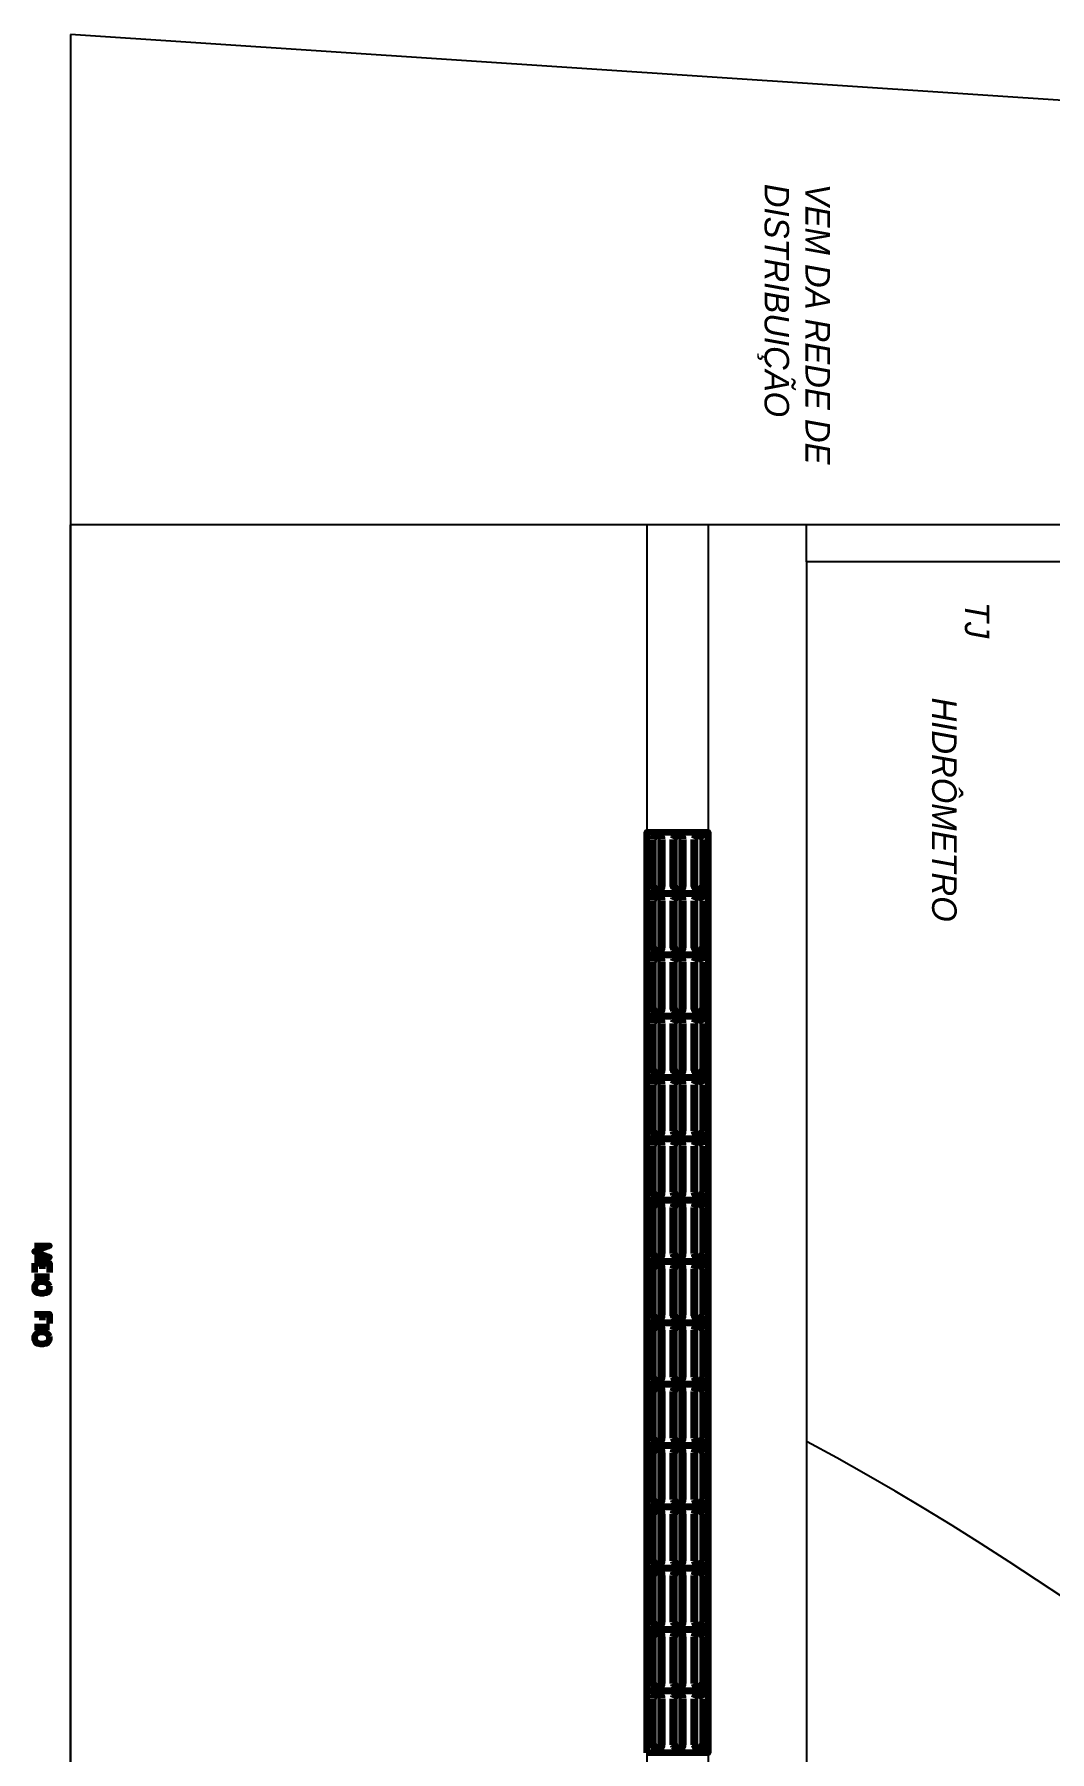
# Model space of a CAD drawing. Header units: millimetres. Extents: x 2273 to 2522, y 1034 to 1187.
# Drawn here: x 2454.62 to 2458.76, y 1059.22 to 1066.22 of the extents above; entities that cross this region are included whole.
import ezdxf

# ---------------------------------------------------------------- set-up
doc = ezdxf.new("R2010")
doc.units = ezdxf.units.MM
doc.layers.add('LAYER8', color=8, linetype='Continuous')
doc.layers.add('PAREDES', color=4, linetype='Continuous', lineweight=100)
doc.styles.get("Standard").update_dxf_attribs({"font": 'arial.ttf'})

# ---------------------------------------------------------------- blocks, each defined once
blk = doc.blocks.new('QWE')
at = {"layer": 'PAREDES', "color": 0, "linetype": 'Continuous'}
for points in [[(64.3328, 139.3304), (64.3328, 139.3922), (64.3564, 139.3304), (64.3799, 139.3922), (64.3799, 139.3304)], [(64.4034, 139.3304), (64.4034, 139.3922), (64.4417, 139.3922)], [(64.4593, 139.3922), (64.4593, 139.3304)], [(64.4975, 139.3922), (64.4917, 139.3892), (64.4858, 139.3833), (64.4828, 139.3775), (64.4799, 139.3686), (64.4799, 139.3539), (64.4828, 139.3451), (64.4858, 139.3392), (64.4917, 139.3333), (64.4975, 139.3304), (64.5093, 139.3304), (64.5181, 139.3333), (64.524, 139.3392), (64.524, 139.3451), (64.527, 139.3539), (64.527, 139.3686), (64.524, 139.3775), (64.524, 139.3833), (64.5181, 139.3892), (64.5093, 139.3922), (64.4975, 139.3922)], [(64.6123, 139.3304), (64.6123, 139.3922), (64.6505, 139.3922)], [(64.6652, 139.3922), (64.6652, 139.3304)], [(64.7034, 139.3922), (64.6975, 139.3892), (64.6917, 139.3833), (64.6887, 139.3775), (64.6858, 139.3686), (64.6858, 139.3539), (64.6887, 139.3451), (64.6917, 139.3392), (64.6975, 139.3333), (64.7034, 139.3304), (64.7152, 139.3304), (64.7211, 139.3333), (64.7299, 139.3392), (64.7299, 139.3451), (64.7328, 139.3539), (64.7328, 139.3686), (64.7299, 139.3775), (64.7299, 139.3833), (64.7211, 139.3892), (64.7152, 139.3922), (64.7034, 139.3922)], [(64.4034, 139.3627), (64.427, 139.3627)], [(64.4034, 139.3304), (64.4417, 139.3304)], [(64.6123, 139.3627), (64.6358, 139.3627)]]:
    blk.add_lwpolyline(points, dxfattribs=at)
blk = doc.blocks.new('VBCX')
at = {"layer": 'PAREDES', "color": 160, "linetype": 'Continuous'}
for points in [[(62.8975, 141.8275), (62.6475, 141.8275), (62.6475, 142.0775), (62.8975, 142.0775), (62.8975, 141.8275)], [(62.674, 142.0598), (62.6681, 142.0569), (62.6623, 142.0539), (62.6564, 142.048), (62.6564, 142.0392), (62.6564, 142.0304), (62.6623, 142.0245), (62.6681, 142.0216), (62.674, 142.0186)], [(62.674, 142.0539), (62.6652, 142.051), (62.6593, 142.0392), (62.6652, 142.0275), (62.674, 142.0245)], [(62.677, 142.0598), (62.8681, 142.0598)], [(62.677, 142.0539), (62.8681, 142.0539)], [(62.8652, 142.0186), (62.874, 142.0216), (62.8799, 142.0245), (62.8858, 142.0304), (62.8858, 142.0392), (62.8858, 142.048), (62.8799, 142.0539), (62.874, 142.0569), (62.8652, 142.0598)], [(62.8652, 142.0245), (62.877, 142.0275), (62.8828, 142.0392), (62.877, 142.051), (62.8652, 142.0539)], [(63.1475, 141.8275), (62.8975, 141.8275), (62.8975, 142.0775), (63.1475, 142.0775), (63.1475, 141.8275)], [(62.924, 142.0598), (62.9181, 142.0569), (62.9123, 142.0539), (62.9064, 142.048), (62.9064, 142.0392), (62.9064, 142.0304), (62.9123, 142.0245), (62.9181, 142.0216), (62.924, 142.0186)], [(62.924, 142.0539), (62.9152, 142.051), (62.9093, 142.0392), (62.9152, 142.0275), (62.924, 142.0245)], [(62.927, 142.0598), (63.1181, 142.0598)], [(62.927, 142.0539), (63.1181, 142.0539)], [(63.1152, 142.0186), (63.124, 142.0216), (63.1299, 142.0245), (63.1358, 142.0304), (63.1358, 142.0392), (63.1358, 142.048), (63.1299, 142.0539), (63.124, 142.0569), (63.1152, 142.0598)], [(63.1152, 142.0245), (63.127, 142.0275), (63.1328, 142.0392), (63.127, 142.051), (63.1152, 142.0539)], [(63.3975, 141.8275), (63.1475, 141.8275), (63.1475, 142.0775), (63.3975, 142.0775), (63.3975, 141.8275)], [(63.174, 142.0598), (63.1681, 142.0569), (63.1623, 142.0539), (63.1564, 142.048), (63.1564, 142.0392), (63.1564, 142.0304), (63.1623, 142.0245), (63.1681, 142.0216), (63.174, 142.0186)], [(63.174, 142.0539), (63.1652, 142.051), (63.1593, 142.0392), (63.1652, 142.0275), (63.174, 142.0245)], [(63.177, 142.0598), (63.3681, 142.0598)], [(63.177, 142.0539), (63.3681, 142.0539)], [(63.3652, 142.0186), (63.374, 142.0216), (63.3799, 142.0245), (63.3858, 142.0304), (63.3858, 142.0392), (63.3828, 142.048), (63.3799, 142.0539), (63.374, 142.0569), (63.3652, 142.0598)], [(63.3652, 142.0245), (63.377, 142.0275), (63.3828, 142.0392), (63.377, 142.051), (63.3652, 142.0539)], [(63.6475, 141.8275), (63.3975, 141.8275), (63.3975, 142.0775), (63.6475, 142.0775), (63.6475, 141.8275)], [(63.424, 142.0598), (63.4181, 142.0569), (63.4123, 142.0539), (63.4064, 142.048), (63.4064, 142.0392), (63.4064, 142.0304), (63.4123, 142.0245), (63.4181, 142.0216), (63.424, 142.0186)], [(63.424, 142.0539), (63.4152, 142.051), (63.4093, 142.0392), (63.4152, 142.0275), (63.424, 142.0245)], [(63.427, 142.0598), (63.6181, 142.0598)], [(63.427, 142.0539), (63.6181, 142.0539)], [(63.6152, 142.0186), (63.624, 142.0216), (63.6299, 142.0245), (63.6328, 142.0304), (63.6358, 142.0392), (63.6328, 142.048), (63.6299, 142.0539), (63.624, 142.0569), (63.6152, 142.0598)], [(63.6152, 142.0245), (63.627, 142.0275), (63.6328, 142.0392), (63.627, 142.051), (63.6152, 142.0539)], [(63.8975, 141.8275), (63.6475, 141.8275), (63.6475, 142.0775), (63.8975, 142.0775), (63.8975, 141.8275)], [(63.674, 142.0598), (63.6681, 142.0569), (63.6593, 142.0539), (63.6564, 142.048), (63.6534, 142.0392), (63.6564, 142.0304), (63.6593, 142.0245), (63.6681, 142.0216), (63.674, 142.0186)], [(63.674, 142.0539), (63.6652, 142.051), (63.6593, 142.0392), (63.6652, 142.0275), (63.674, 142.0245)], [(63.677, 142.0598), (63.8652, 142.0598)], [(63.677, 142.0539), (63.8652, 142.0539)], [(63.8652, 142.0186), (63.874, 142.0216), (63.8799, 142.0245), (63.8828, 142.0304), (63.8858, 142.0392), (63.8828, 142.048), (63.8799, 142.0539), (63.874, 142.0569), (63.8652, 142.0598)], [(63.8652, 142.0245), (63.877, 142.0275), (63.8828, 142.0392), (63.877, 142.051), (63.8652, 142.0539)], [(64.1475, 141.8275), (63.8975, 141.8275), (63.8975, 142.0775), (64.1475, 142.0775), (64.1475, 141.8275)], [(63.924, 142.0598), (63.9181, 142.0569), (63.9093, 142.0539), (63.9064, 142.048), (63.9034, 142.0392), (63.9064, 142.0304), (63.9093, 142.0245), (63.9181, 142.0216), (63.924, 142.0186)], [(63.924, 142.0539), (63.9123, 142.051), (63.9093, 142.0392), (63.9123, 142.0275), (63.924, 142.0245)], [(63.927, 142.0598), (64.1152, 142.0598)], [(63.927, 142.0539), (64.1152, 142.0539)], [(64.1152, 142.0186), (64.124, 142.0216), (64.1299, 142.0245), (64.1328, 142.0304), (64.1358, 142.0392), (64.1328, 142.048), (64.1299, 142.0539), (64.124, 142.0569), (64.1152, 142.0598)], [(64.1152, 142.0245), (64.127, 142.0275), (64.1299, 142.0392), (64.127, 142.051), (64.1152, 142.0539)], [(64.3975, 141.8275), (64.1475, 141.8275), (64.1475, 142.0775), (64.3975, 142.0775), (64.3975, 141.8275)], [(64.177, 142.0598), (64.1681, 142.0569), (64.1623, 142.0539), (64.1593, 142.048), (64.1564, 142.0392), (64.1593, 142.0304), (64.1623, 142.0245), (64.1681, 142.0216), (64.177, 142.0186)], [(64.177, 142.0539), (64.1652, 142.051), (64.1623, 142.0392), (64.1652, 142.0275), (64.177, 142.0245)], [(64.177, 142.0598), (64.3652, 142.0598)], [(64.177, 142.0539), (64.3652, 142.0539)], [(64.3652, 142.0186), (64.374, 142.0216), (64.3799, 142.0245), (64.3828, 142.0304), (64.3858, 142.0392), (64.3828, 142.048), (64.3799, 142.0539), (64.374, 142.0569), (64.3652, 142.0598)], [(64.3652, 142.0245), (64.377, 142.0275), (64.3799, 142.0392), (64.377, 142.051), (64.3652, 142.0539)], [(64.6475, 141.8275), (64.3975, 141.8275), (64.3975, 142.0775), (64.6475, 142.0775), (64.6475, 141.8275)], [(64.427, 142.0598), (64.4181, 142.0569), (64.4123, 142.0539), (64.4093, 142.048), (64.4064, 142.0392), (64.4093, 142.0304), (64.4123, 142.0245), (64.4181, 142.0216), (64.427, 142.0186)], [(64.427, 142.0539), (64.4152, 142.051), (64.4123, 142.0392), (64.4152, 142.0275), (64.427, 142.0245)], [(64.427, 142.0598), (64.6152, 142.0598)], [(64.427, 142.0539), (64.6152, 142.0539)], [(64.6152, 142.0186), (64.624, 142.0216), (64.6299, 142.0245), (64.6328, 142.0304), (64.6358, 142.0392), (64.6328, 142.048), (64.6299, 142.0539), (64.624, 142.0569), (64.6152, 142.0598)], [(64.6152, 142.0245), (64.627, 142.0275), (64.6299, 142.0392), (64.627, 142.051), (64.6152, 142.0539)], [(64.8975, 141.8275), (64.6475, 141.8275), (64.6475, 142.0775), (64.8975, 142.0775), (64.8975, 141.8275)], [(64.677, 142.0598), (64.6681, 142.0569), (64.6623, 142.0539), (64.6593, 142.048), (64.6564, 142.0392), (64.6593, 142.0304), (64.6623, 142.0245), (64.6681, 142.0216), (64.677, 142.0186)], [(64.677, 142.0539), (64.6652, 142.051), (64.6593, 142.0392), (64.6652, 142.0275), (64.677, 142.0245)], [(64.677, 142.0598), (64.8681, 142.0598)], [(64.677, 142.0539), (64.8681, 142.0539)], [(64.8681, 142.0186), (64.874, 142.0216), (64.8828, 142.0245), (64.8858, 142.0304), (64.8887, 142.0392), (64.8858, 142.048), (64.8828, 142.0539), (64.874, 142.0569), (64.8681, 142.0598)], [(64.8681, 142.0245), (64.8799, 142.0275), (64.8828, 142.0392), (64.877, 142.051), (64.8681, 142.0539)], [(65.1475, 141.8275), (64.8975, 141.8275), (64.8975, 142.0775), (65.1475, 142.0775), (65.1475, 141.8275)], [(64.927, 142.0598), (64.9181, 142.0569), (64.9123, 142.0539), (64.9093, 142.048), (64.9064, 142.0392), (64.9093, 142.0304), (64.9123, 142.0245), (64.9181, 142.0216), (64.927, 142.0186)], [(64.927, 142.0539), (64.9152, 142.051), (64.9093, 142.0392), (64.9152, 142.0275), (64.927, 142.0245)], [(64.927, 142.0598), (65.1181, 142.0598)], [(64.927, 142.0539), (65.1181, 142.0539)], [(65.1181, 142.0186), (65.124, 142.0216), (65.1328, 142.0245), (65.1358, 142.0304), (65.1358, 142.0392), (65.1358, 142.048), (65.1299, 142.0539), (65.124, 142.0569), (65.1181, 142.0598)], [(65.1181, 142.0245), (65.127, 142.0275), (65.1328, 142.0392), (65.127, 142.051), (65.1181, 142.0539)], [(65.3975, 141.8275), (65.1475, 141.8275), (65.1475, 142.0775), (65.3975, 142.0775), (65.3975, 141.8275)], [(65.177, 142.0598), (65.1681, 142.0569), (65.1623, 142.0539), (65.1564, 142.048), (65.1564, 142.0392), (65.1564, 142.0304), (65.1623, 142.0245), (65.1681, 142.0216), (65.177, 142.0186)], [(65.177, 142.0539), (65.1652, 142.051), (65.1593, 142.0392), (65.1652, 142.0275), (65.177, 142.0245)], [(65.177, 142.0598), (65.3681, 142.0598)], [(65.177, 142.0539), (65.3681, 142.0539)], [(65.3681, 142.0186), (65.374, 142.0216), (65.3799, 142.0245), (65.3858, 142.0304), (65.3858, 142.0392), (65.3858, 142.048), (65.3799, 142.0539), (65.374, 142.0569), (65.3681, 142.0598)], [(65.3681, 142.0245), (65.377, 142.0275), (65.3828, 142.0392), (65.377, 142.051), (65.3681, 142.0539)], [(65.6475, 141.8275), (65.3975, 141.8275), (65.3975, 142.0775), (65.6475, 142.0775), (65.6475, 141.8275)], [(65.427, 142.0598), (65.4181, 142.0569), (65.4123, 142.0539), (65.4064, 142.048), (65.4064, 142.0392), (65.4064, 142.0304), (65.4123, 142.0245), (65.4181, 142.0216), (65.427, 142.0186)], [(65.427, 142.0539), (65.4152, 142.051), (65.4093, 142.0392), (65.4152, 142.0275), (65.427, 142.0245)], [(65.427, 142.0598), (65.6181, 142.0598)], [(65.427, 142.0539), (65.6181, 142.0539)], [(65.6181, 142.0186), (65.624, 142.0216), (65.6299, 142.0245), (65.6358, 142.0304), (65.6358, 142.0392), (65.6358, 142.048), (65.6299, 142.0539), (65.624, 142.0569), (65.6181, 142.0598)], [(65.6181, 142.0245), (65.627, 142.0275), (65.6328, 142.0392), (65.627, 142.051), (65.6181, 142.0539)], [(65.8975, 141.8275), (65.6475, 141.8275), (65.6475, 142.0775), (65.8975, 142.0775), (65.8975, 141.8275)], [(65.677, 142.0598), (65.6681, 142.0569), (65.6623, 142.0539), (65.6564, 142.048), (65.6564, 142.0392), (65.6564, 142.0304), (65.6623, 142.0245), (65.6681, 142.0216), (65.677, 142.0186)], [(65.677, 142.0539), (65.6652, 142.051), (65.6593, 142.0392), (65.6652, 142.0275), (65.677, 142.0245)], [(65.677, 142.0598), (65.8681, 142.0598)], [(65.677, 142.0539), (65.8681, 142.0539)], [(65.8681, 142.0186), (65.874, 142.0216), (65.8799, 142.0245), (65.8858, 142.0304), (65.8858, 142.0392), (65.8858, 142.048), (65.8799, 142.0539), (65.874, 142.0569), (65.8681, 142.0598)], [(65.8681, 142.0245), (65.877, 142.0275), (65.8828, 142.0392), (65.877, 142.051), (65.8681, 142.0539)], [(66.1475, 141.8275), (65.8975, 141.8275), (65.8975, 142.0775), (66.1475, 142.0775), (66.1475, 141.8275)], [(65.927, 142.0598), (65.9181, 142.0569), (65.9123, 142.0539), (65.9064, 142.048), (65.9064, 142.0392), (65.9064, 142.0304), (65.9123, 142.0245), (65.9181, 142.0216), (65.927, 142.0186)], [(65.927, 142.0539), (65.9152, 142.051), (65.9093, 142.0392), (65.9152, 142.0275), (65.927, 142.0245)], [(65.927, 142.0598), (66.1181, 142.0598)], [(65.927, 142.0539), (66.1181, 142.0539)], [(66.1181, 142.0186), (66.124, 142.0216), (66.1299, 142.0245), (66.1358, 142.0304), (66.1358, 142.0392), (66.1358, 142.048), (66.1299, 142.0539), (66.124, 142.0569), (66.1152, 142.0598)], [(66.1181, 142.0245), (66.127, 142.0275), (66.1328, 142.0392), (66.127, 142.051), (66.1152, 142.0539)], [(66.4005, 141.8275), (66.1475, 141.8275), (66.1475, 142.0775), (66.4005, 142.0775), (66.4005, 141.8275)], [(66.177, 142.0598), (66.1711, 142.0569), (66.1652, 142.0539), (66.1593, 142.048), (66.1593, 142.0392), (66.1593, 142.0304), (66.1652, 142.0245), (66.1711, 142.0216), (66.177, 142.0186)], [(66.177, 142.0539), (66.1681, 142.051), (66.1623, 142.0392), (66.1681, 142.0275), (66.177, 142.0245)], [(66.1799, 142.0598), (66.3681, 142.0598)], [(66.1799, 142.0539), (66.3681, 142.0539)], [(66.3681, 142.0186), (66.374, 142.0216), (66.3799, 142.0245), (66.3858, 142.0304), (66.3858, 142.0392), (66.3858, 142.048), (66.3799, 142.0539), (66.374, 142.0569), (66.3652, 142.0598)], [(66.3652, 142.0245), (66.377, 142.0275), (66.3828, 142.0392), (66.377, 142.051), (66.3652, 142.0539)], [(62.8681, 142.0245), (62.677, 142.0245)], [(62.8681, 142.0186), (62.677, 142.0186)], [(63.1181, 142.0245), (62.927, 142.0245)], [(63.1181, 142.0186), (62.927, 142.0186)], [(63.3681, 142.0245), (63.177, 142.0245)], [(63.3681, 142.0186), (63.177, 142.0186)], [(63.6181, 142.0245), (63.427, 142.0245)], [(63.6181, 142.0186), (63.427, 142.0186)], [(63.8652, 142.0245), (63.677, 142.0245)], [(63.8652, 142.0186), (63.677, 142.0186)], [(64.1152, 142.0245), (63.927, 142.0245)], [(64.1152, 142.0186), (63.927, 142.0186)], [(64.3652, 142.0245), (64.177, 142.0245)], [(64.3652, 142.0186), (64.177, 142.0186)], [(64.6181, 142.0245), (64.427, 142.0245)], [(64.6181, 142.0186), (64.427, 142.0186)], [(64.8681, 142.0245), (64.677, 142.0245)], [(64.8681, 142.0186), (64.677, 142.0186)], [(65.1181, 142.0245), (64.927, 142.0245)], [(65.1181, 142.0186), (64.927, 142.0186)], [(65.3681, 142.0245), (65.177, 142.0245)], [(65.3681, 142.0186), (65.177, 142.0186)], [(65.6181, 142.0245), (65.427, 142.0245)], [(65.6181, 142.0186), (65.427, 142.0186)], [(65.8681, 142.0245), (65.677, 142.0245)], [(65.8681, 142.0186), (65.677, 142.0186)], [(66.1181, 142.0245), (65.927, 142.0245)], [(66.1181, 142.0186), (65.927, 142.0186)], [(66.3681, 142.0245), (66.1799, 142.0245)], [(66.3681, 142.0186), (66.1799, 142.0186)], [(62.674, 141.9745), (62.6681, 141.9745), (62.6623, 141.9686), (62.6564, 141.9627), (62.6564, 141.9539), (62.6564, 141.948), (62.6623, 141.9392), (62.6681, 141.9363), (62.674, 141.9333)], [(62.674, 141.9716), (62.6652, 141.9657), (62.6593, 141.9539), (62.6652, 141.9422), (62.674, 141.9392)], [(62.677, 141.9745), (62.8681, 141.9745)], [(62.677, 141.9686), (62.8681, 141.9686)], [(62.8681, 141.9392), (62.677, 141.9392)], [(62.8681, 141.9333), (62.677, 141.9333)], [(62.8652, 141.9333), (62.874, 141.9363), (62.8799, 141.9392), (62.8858, 141.948), (62.8858, 141.9539), (62.8858, 141.9627), (62.8799, 141.9686), (62.874, 141.9745), (62.8652, 141.9745)], [(62.8652, 141.9392), (62.877, 141.9422), (62.8828, 141.9539), (62.877, 141.9657), (62.8652, 141.9716)], [(62.924, 141.9745), (62.9181, 141.9745), (62.9123, 141.9686), (62.9064, 141.9627), (62.9064, 141.9539), (62.9064, 141.948), (62.9123, 141.9392), (62.9181, 141.9363), (62.924, 141.9333)], [(62.924, 141.9716), (62.9152, 141.9657), (62.9093, 141.9539), (62.9152, 141.9422), (62.924, 141.9392)], [(62.927, 141.9745), (63.1181, 141.9745)], [(62.927, 141.9686), (63.1181, 141.9686)], [(63.1181, 141.9392), (62.927, 141.9392)], [(63.1181, 141.9333), (62.927, 141.9333)], [(63.1152, 141.9333), (63.124, 141.9363), (63.1299, 141.9392), (63.1358, 141.948), (63.1358, 141.9539), (63.1358, 141.9627), (63.1299, 141.9686), (63.124, 141.9745), (63.1152, 141.9745)], [(63.1152, 141.9392), (63.127, 141.9422), (63.1328, 141.9539), (63.127, 141.9657), (63.1152, 141.9716)], [(63.174, 141.9745), (63.1681, 141.9745), (63.1623, 141.9686), (63.1564, 141.9627), (63.1564, 141.9539), (63.1564, 141.948), (63.1623, 141.9392), (63.1681, 141.9363), (63.174, 141.9333)], [(63.174, 141.9716), (63.1652, 141.9657), (63.1593, 141.9539), (63.1652, 141.9422), (63.174, 141.9392)], [(63.177, 141.9745), (63.3681, 141.9745)], [(63.177, 141.9686), (63.3681, 141.9686)], [(63.3681, 141.9392), (63.177, 141.9392)], [(63.3681, 141.9333), (63.177, 141.9333)], [(63.3652, 141.9333), (63.374, 141.9363), (63.3799, 141.9392), (63.3858, 141.948), (63.3858, 141.9539), (63.3828, 141.9627), (63.3799, 141.9686), (63.374, 141.9745), (63.3652, 141.9745)], [(63.3652, 141.9392), (63.377, 141.9422), (63.3828, 141.9539), (63.377, 141.9657), (63.3652, 141.9716)], [(63.424, 141.9745), (63.4181, 141.9745), (63.4123, 141.9686), (63.4064, 141.9627), (63.4064, 141.9539), (63.4064, 141.948), (63.4123, 141.9392), (63.4181, 141.9363), (63.424, 141.9333)], [(63.424, 141.9716), (63.4152, 141.9657), (63.4093, 141.9539), (63.4152, 141.9422), (63.424, 141.9392)], [(63.427, 141.9745), (63.6181, 141.9745)], [(63.427, 141.9686), (63.6181, 141.9686)], [(63.6181, 141.9392), (63.427, 141.9392)], [(63.6181, 141.9333), (63.427, 141.9333)], [(63.6152, 141.9333), (63.624, 141.9363), (63.6299, 141.9392), (63.6328, 141.948), (63.6358, 141.9539), (63.6328, 141.9627), (63.6299, 141.9686), (63.624, 141.9745), (63.6152, 141.9745)], [(63.6152, 141.9392), (63.627, 141.9422), (63.6328, 141.9539), (63.627, 141.9657), (63.6152, 141.9716)], [(63.674, 141.9745), (63.6681, 141.9745), (63.6593, 141.9686), (63.6564, 141.9627), (63.6534, 141.9539), (63.6564, 141.948), (63.6593, 141.9392), (63.6681, 141.9363), (63.674, 141.9333)], [(63.674, 141.9716), (63.6652, 141.9657), (63.6593, 141.9539), (63.6652, 141.9422), (63.674, 141.9392)], [(63.677, 141.9745), (63.8652, 141.9745)], [(63.677, 141.9686), (63.8652, 141.9686)], [(63.8652, 141.9392), (63.677, 141.9392)], [(63.8652, 141.9333), (63.677, 141.9333)], [(63.8652, 141.9333), (63.874, 141.9363), (63.8799, 141.9392), (63.8828, 141.948), (63.8858, 141.9539), (63.8828, 141.9627), (63.8799, 141.9686), (63.874, 141.9745), (63.8652, 141.9745)], [(63.8652, 141.9392), (63.877, 141.9422), (63.8828, 141.9539), (63.877, 141.9657), (63.8652, 141.9716)], [(63.924, 141.9745), (63.9181, 141.9745), (63.9093, 141.9686), (63.9064, 141.9627), (63.9034, 141.9539), (63.9064, 141.948), (63.9093, 141.9392), (63.9181, 141.9363), (63.924, 141.9333)], [(63.924, 141.9716), (63.9123, 141.9657), (63.9093, 141.9539), (63.9123, 141.9422), (63.924, 141.9392)], [(63.927, 141.9745), (64.1152, 141.9745)], [(63.927, 141.9686), (64.1152, 141.9686)], [(64.1152, 141.9392), (63.927, 141.9392)], [(64.1152, 141.9333), (63.927, 141.9333)], [(64.1152, 141.9333), (64.124, 141.9363), (64.1299, 141.9392), (64.1328, 141.948), (64.1358, 141.9539), (64.1328, 141.9627), (64.1299, 141.9686), (64.124, 141.9745), (64.1152, 141.9745)], [(64.1152, 141.9392), (64.127, 141.9422), (64.1299, 141.9539), (64.127, 141.9657), (64.1152, 141.9716)], [(64.177, 141.9745), (64.1681, 141.9745), (64.1623, 141.9686), (64.1593, 141.9627), (64.1564, 141.9539), (64.1593, 141.948), (64.1623, 141.9392), (64.1681, 141.9363), (64.177, 141.9333)], [(64.177, 141.9716), (64.1652, 141.9657), (64.1623, 141.9539), (64.1652, 141.9422), (64.177, 141.9392)], [(64.177, 141.9745), (64.3652, 141.9745)], [(64.177, 141.9686), (64.3652, 141.9686)], [(64.3652, 141.9392), (64.177, 141.9392)], [(64.3652, 141.9333), (64.177, 141.9333)], [(64.3652, 141.9333), (64.374, 141.9363), (64.3799, 141.9392), (64.3828, 141.948), (64.3858, 141.9539), (64.3828, 141.9627), (64.3799, 141.9686), (64.374, 141.9745), (64.3652, 141.9745)], [(64.3652, 141.9392), (64.377, 141.9422), (64.3799, 141.9539), (64.377, 141.9657), (64.3652, 141.9716)], [(64.427, 141.9745), (64.4181, 141.9745), (64.4123, 141.9686), (64.4093, 141.9627), (64.4064, 141.9539), (64.4093, 141.948), (64.4123, 141.9392), (64.4181, 141.9363), (64.427, 141.9333)], [(64.427, 141.9716), (64.4152, 141.9657), (64.4123, 141.9539), (64.4152, 141.9422), (64.427, 141.9392)], [(64.427, 141.9745), (64.6152, 141.9745)], [(64.427, 141.9686), (64.6152, 141.9686)], [(64.6181, 141.9392), (64.427, 141.9392)], [(64.6181, 141.9333), (64.427, 141.9333)], [(64.6152, 141.9333), (64.624, 141.9363), (64.6299, 141.9392), (64.6328, 141.948), (64.6358, 141.9539), (64.6328, 141.9627), (64.6299, 141.9686), (64.624, 141.9745), (64.6152, 141.9745)], [(64.6152, 141.9392), (64.627, 141.9422), (64.6299, 141.9539), (64.627, 141.9657), (64.6152, 141.9716)], [(64.677, 141.9745), (64.6681, 141.9745), (64.6623, 141.9686), (64.6593, 141.9627), (64.6564, 141.9539), (64.6593, 141.948), (64.6623, 141.9392), (64.6681, 141.9363), (64.677, 141.9333)], [(64.677, 141.9716), (64.6652, 141.9657), (64.6593, 141.9539), (64.6652, 141.9422), (64.677, 141.9392)], [(64.677, 141.9745), (64.8681, 141.9745)], [(64.677, 141.9686), (64.8681, 141.9686)], [(64.8681, 141.9392), (64.677, 141.9392)], [(64.8681, 141.9333), (64.677, 141.9333)], [(64.8681, 141.9333), (64.874, 141.9363), (64.8828, 141.9392), (64.8858, 141.948), (64.8887, 141.9539), (64.8858, 141.9627), (64.8828, 141.9686), (64.874, 141.9745), (64.8681, 141.9745)], [(64.8681, 141.9392), (64.8799, 141.9422), (64.8828, 141.9539), (64.877, 141.9657), (64.8681, 141.9716)], [(64.927, 141.9745), (64.9181, 141.9745), (64.9123, 141.9686), (64.9093, 141.9627), (64.9064, 141.9539), (64.9093, 141.948), (64.9123, 141.9392), (64.9181, 141.9363), (64.927, 141.9333)], [(64.927, 141.9716), (64.9152, 141.9657), (64.9093, 141.9539), (64.9152, 141.9422), (64.927, 141.9392)], [(64.927, 141.9745), (65.1181, 141.9745)], [(64.927, 141.9686), (65.1181, 141.9686)], [(65.1181, 141.9392), (64.927, 141.9392)], [(65.1181, 141.9333), (64.927, 141.9333)], [(65.1181, 141.9333), (65.124, 141.9363), (65.1328, 141.9392), (65.1358, 141.948), (65.1358, 141.9539), (65.1358, 141.9627), (65.1299, 141.9686), (65.124, 141.9745), (65.1181, 141.9745)], [(65.1181, 141.9392), (65.127, 141.9422), (65.1328, 141.9539), (65.127, 141.9657), (65.1181, 141.9716)], [(65.177, 141.9745), (65.1681, 141.9745), (65.1623, 141.9686), (65.1564, 141.9627), (65.1564, 141.9539), (65.1564, 141.948), (65.1623, 141.9392), (65.1681, 141.9363), (65.177, 141.9333)], [(65.177, 141.9716), (65.1652, 141.9657), (65.1593, 141.9539), (65.1652, 141.9422), (65.177, 141.9392)], [(65.177, 141.9745), (65.3681, 141.9745)], [(65.177, 141.9686), (65.3681, 141.9686)], [(65.3681, 141.9392), (65.177, 141.9392)], [(65.3681, 141.9333), (65.177, 141.9333)], [(65.3681, 141.9333), (65.374, 141.9363), (65.3799, 141.9392), (65.3858, 141.948), (65.3858, 141.9539), (65.3858, 141.9627), (65.3799, 141.9686), (65.374, 141.9745), (65.3681, 141.9745)], [(65.3681, 141.9392), (65.377, 141.9422), (65.3828, 141.9539), (65.377, 141.9657), (65.3681, 141.9716)], [(65.427, 141.9745), (65.4181, 141.9745), (65.4123, 141.9686), (65.4064, 141.9627), (65.4064, 141.9539), (65.4064, 141.948), (65.4123, 141.9392), (65.4181, 141.9363), (65.427, 141.9333)], [(65.427, 141.9716), (65.4152, 141.9657), (65.4093, 141.9539), (65.4152, 141.9422), (65.427, 141.9392)], [(65.427, 141.9745), (65.6181, 141.9745)], [(65.427, 141.9686), (65.6181, 141.9686)], [(65.6181, 141.9392), (65.427, 141.9392)], [(65.6181, 141.9333), (65.427, 141.9333)], [(65.6181, 141.9333), (65.624, 141.9363), (65.6299, 141.9392), (65.6358, 141.948), (65.6358, 141.9539), (65.6358, 141.9627), (65.6299, 141.9686), (65.624, 141.9745), (65.6181, 141.9745)], [(65.6181, 141.9392), (65.627, 141.9422), (65.6328, 141.9539), (65.627, 141.9657), (65.6181, 141.9716)], [(65.677, 141.9745), (65.6681, 141.9745), (65.6623, 141.9686), (65.6564, 141.9627), (65.6564, 141.9539), (65.6564, 141.948), (65.6623, 141.9392), (65.6681, 141.9363), (65.677, 141.9333)], [(65.677, 141.9716), (65.6652, 141.9657), (65.6593, 141.9539), (65.6652, 141.9422), (65.677, 141.9392)], [(65.677, 141.9745), (65.8681, 141.9745)], [(65.677, 141.9686), (65.8681, 141.9686)], [(65.8681, 141.9392), (65.677, 141.9392)], [(65.8681, 141.9333), (65.677, 141.9333)], [(65.8681, 141.9333), (65.874, 141.9363), (65.8799, 141.9392), (65.8858, 141.948), (65.8858, 141.9539), (65.8858, 141.9627), (65.8799, 141.9686), (65.874, 141.9745), (65.8681, 141.9745)], [(65.8681, 141.9392), (65.877, 141.9422), (65.8828, 141.9539), (65.877, 141.9657), (65.8681, 141.9716)], [(65.927, 141.9745), (65.9181, 141.9745), (65.9123, 141.9686), (65.9064, 141.9627), (65.9064, 141.9539), (65.9064, 141.948), (65.9123, 141.9392), (65.9181, 141.9363), (65.927, 141.9333)], [(65.927, 141.9716), (65.9152, 141.9657), (65.9093, 141.9539), (65.9152, 141.9422), (65.927, 141.9392)], [(65.927, 141.9745), (66.1181, 141.9745)], [(65.927, 141.9686), (66.1181, 141.9686)], [(66.1181, 141.9392), (65.927, 141.9392)], [(66.1181, 141.9333), (65.927, 141.9333)], [(66.1181, 141.9333), (66.124, 141.9363), (66.1299, 141.9392), (66.1358, 141.948), (66.1358, 141.9539), (66.1358, 141.9627), (66.1299, 141.9686), (66.124, 141.9745), (66.1152, 141.9745)], [(66.1181, 141.9392), (66.127, 141.9422), (66.1328, 141.9539), (66.127, 141.9657), (66.1152, 141.9716)], [(66.177, 141.9745), (66.1711, 141.9745), (66.1652, 141.9686), (66.1593, 141.9627), (66.1593, 141.9539), (66.1593, 141.948), (66.1652, 141.9392), (66.1711, 141.9363), (66.177, 141.9333)], [(66.177, 141.9716), (66.1681, 141.9657), (66.1623, 141.9539), (66.1681, 141.9422), (66.177, 141.9392)], [(66.1799, 141.9745), (66.3681, 141.9745)], [(66.1799, 141.9686), (66.3681, 141.9686)], [(66.3681, 141.9392), (66.1799, 141.9392)], [(66.3681, 141.9333), (66.1799, 141.9333)], [(66.3681, 141.9333), (66.374, 141.9363), (66.3799, 141.9392), (66.3858, 141.948), (66.3858, 141.9539), (66.3858, 141.9627), (66.3799, 141.9686), (66.374, 141.9745), (66.3652, 141.9745)], [(66.3652, 141.9392), (66.377, 141.9422), (66.3828, 141.9539), (66.377, 141.9657), (66.3652, 141.9716)], [(62.674, 141.8892), (62.6681, 141.8892), (62.6623, 141.8833), (62.6564, 141.8775), (62.6564, 141.8686), (62.6564, 141.8627), (62.6623, 141.8569), (62.6681, 141.851), (62.674, 141.851)], [(62.674, 141.8863), (62.6652, 141.8804), (62.6593, 141.8686), (62.6652, 141.8598), (62.674, 141.8539)], [(62.677, 141.8892), (62.8681, 141.8892)], [(62.677, 141.8833), (62.8681, 141.8833)], [(62.8681, 141.8539), (62.677, 141.8539)], [(62.8681, 141.851), (62.677, 141.851)], [(62.8652, 141.851), (62.874, 141.851), (62.8799, 141.8569), (62.8858, 141.8627), (62.8858, 141.8686), (62.8858, 141.8775), (62.8799, 141.8833), (62.874, 141.8892), (62.8652, 141.8892)], [(62.8652, 141.8539), (62.877, 141.8598), (62.8828, 141.8686), (62.877, 141.8804), (62.8652, 141.8863)], [(62.924, 141.8892), (62.9181, 141.8892), (62.9123, 141.8833), (62.9064, 141.8775), (62.9064, 141.8686), (62.9064, 141.8627), (62.9123, 141.8569), (62.9181, 141.851), (62.924, 141.851)], [(62.924, 141.8863), (62.9152, 141.8804), (62.9093, 141.8686), (62.9152, 141.8598), (62.924, 141.8539)], [(62.927, 141.8892), (63.1181, 141.8892)], [(62.927, 141.8833), (63.1181, 141.8833)], [(63.1181, 141.8539), (62.927, 141.8539)], [(63.1181, 141.851), (62.927, 141.851)], [(63.1152, 141.851), (63.124, 141.851), (63.1299, 141.8569), (63.1358, 141.8627), (63.1358, 141.8686), (63.1358, 141.8775), (63.1299, 141.8833), (63.124, 141.8892), (63.1152, 141.8892)], [(63.1152, 141.8539), (63.127, 141.8598), (63.1328, 141.8686), (63.127, 141.8804), (63.1152, 141.8863)], [(63.174, 141.8892), (63.1681, 141.8892), (63.1623, 141.8833), (63.1564, 141.8775), (63.1564, 141.8686), (63.1564, 141.8627), (63.1623, 141.8569), (63.1681, 141.851), (63.174, 141.851)], [(63.174, 141.8863), (63.1652, 141.8804), (63.1593, 141.8686), (63.1652, 141.8598), (63.174, 141.8539)], [(63.177, 141.8892), (63.3681, 141.8892)], [(63.177, 141.8833), (63.3681, 141.8833)], [(63.3681, 141.8539), (63.177, 141.8539)], [(63.3681, 141.851), (63.177, 141.851)], [(63.3652, 141.851), (63.374, 141.851), (63.3799, 141.8569), (63.3858, 141.8627), (63.3858, 141.8686), (63.3828, 141.8775), (63.3799, 141.8833), (63.374, 141.8892), (63.3652, 141.8892)], [(63.3652, 141.8539), (63.377, 141.8598), (63.3828, 141.8686), (63.377, 141.8804), (63.3652, 141.8863)], [(63.424, 141.8892), (63.4181, 141.8892), (63.4123, 141.8833), (63.4064, 141.8775), (63.4064, 141.8686), (63.4064, 141.8627), (63.4123, 141.8569), (63.4181, 141.851), (63.424, 141.851)], [(63.424, 141.8863), (63.4152, 141.8804), (63.4093, 141.8686), (63.4152, 141.8598), (63.424, 141.8539)], [(63.427, 141.8892), (63.6181, 141.8892)], [(63.427, 141.8833), (63.6181, 141.8833)], [(63.6181, 141.8539), (63.427, 141.8539)], [(63.6181, 141.851), (63.427, 141.851)], [(63.6152, 141.851), (63.624, 141.851), (63.6299, 141.8569), (63.6328, 141.8627), (63.6358, 141.8686), (63.6328, 141.8775), (63.6299, 141.8833), (63.624, 141.8892), (63.6152, 141.8892)], [(63.6152, 141.8539), (63.627, 141.8598), (63.6328, 141.8686), (63.627, 141.8804), (63.6152, 141.8863)], [(63.674, 141.8892), (63.6681, 141.8892), (63.6593, 141.8833), (63.6564, 141.8775), (63.6534, 141.8686), (63.6564, 141.8627), (63.6593, 141.8569), (63.6681, 141.851), (63.674, 141.851)], [(63.674, 141.8863), (63.6652, 141.8804), (63.6593, 141.8686), (63.6652, 141.8598), (63.674, 141.8539)], [(63.677, 141.8892), (63.8652, 141.8892)], [(63.677, 141.8833), (63.8652, 141.8833)], [(63.8652, 141.8539), (63.677, 141.8539)], [(63.8652, 141.851), (63.677, 141.851)], [(63.8652, 141.851), (63.874, 141.851), (63.8799, 141.8569), (63.8828, 141.8627), (63.8858, 141.8686), (63.8828, 141.8775), (63.8799, 141.8833), (63.874, 141.8892), (63.8652, 141.8892)], [(63.8652, 141.8539), (63.877, 141.8598), (63.8828, 141.8686), (63.877, 141.8804), (63.8652, 141.8863)], [(63.924, 141.8892), (63.9181, 141.8892), (63.9093, 141.8833), (63.9064, 141.8775), (63.9034, 141.8686), (63.9064, 141.8627), (63.9093, 141.8569), (63.9181, 141.851), (63.924, 141.851)], [(63.924, 141.8863), (63.9123, 141.8804), (63.9093, 141.8686), (63.9123, 141.8598), (63.924, 141.8539)], [(63.927, 141.8892), (64.1152, 141.8892)], [(63.927, 141.8833), (64.1152, 141.8833)], [(64.1152, 141.8539), (63.927, 141.8539)], [(64.1152, 141.851), (63.927, 141.851)], [(64.1152, 141.851), (64.124, 141.851), (64.1299, 141.8569), (64.1328, 141.8627), (64.1358, 141.8686), (64.1328, 141.8775), (64.1299, 141.8833), (64.124, 141.8892), (64.1152, 141.8892)], [(64.1152, 141.8539), (64.127, 141.8598), (64.1299, 141.8686), (64.127, 141.8804), (64.1152, 141.8863)], [(64.177, 141.8892), (64.1681, 141.8892), (64.1623, 141.8833), (64.1593, 141.8775), (64.1564, 141.8686), (64.1593, 141.8627), (64.1623, 141.8569), (64.1681, 141.851), (64.177, 141.851)], [(64.177, 141.8863), (64.1652, 141.8804), (64.1623, 141.8686), (64.1652, 141.8598), (64.177, 141.8539)], [(64.177, 141.8892), (64.3652, 141.8892)], [(64.177, 141.8833), (64.3652, 141.8833)], [(64.3652, 141.8539), (64.177, 141.8539)], [(64.3652, 141.851), (64.177, 141.851)], [(64.3652, 141.851), (64.374, 141.851), (64.3799, 141.8569), (64.3828, 141.8627), (64.3858, 141.8686), (64.3828, 141.8775), (64.3799, 141.8833), (64.374, 141.8892), (64.3652, 141.8892)], [(64.3652, 141.8539), (64.377, 141.8598), (64.3799, 141.8686), (64.377, 141.8804), (64.3652, 141.8863)], [(64.427, 141.8892), (64.4181, 141.8892), (64.4123, 141.8833), (64.4093, 141.8775), (64.4064, 141.8686), (64.4093, 141.8627), (64.4123, 141.8569), (64.4181, 141.851), (64.427, 141.851)], [(64.427, 141.8863), (64.4152, 141.8804), (64.4123, 141.8686), (64.4152, 141.8598), (64.427, 141.8539)], [(64.427, 141.8892), (64.6152, 141.8892)], [(64.427, 141.8833), (64.6152, 141.8833)], [(64.6181, 141.8539), (64.427, 141.8539)], [(64.6181, 141.851), (64.427, 141.851)], [(64.6152, 141.851), (64.624, 141.851), (64.6299, 141.8569), (64.6328, 141.8627), (64.6358, 141.8686), (64.6328, 141.8775), (64.6299, 141.8833), (64.624, 141.8892), (64.6152, 141.8892)], [(64.6152, 141.8539), (64.627, 141.8598), (64.6299, 141.8686), (64.627, 141.8804), (64.6152, 141.8863)], [(64.677, 141.8892), (64.6681, 141.8892), (64.6623, 141.8833), (64.6593, 141.8775), (64.6564, 141.8686), (64.6593, 141.8627), (64.6623, 141.8569), (64.6681, 141.851), (64.677, 141.851)], [(64.677, 141.8863), (64.6652, 141.8804), (64.6593, 141.8686), (64.6652, 141.8598), (64.677, 141.8539)], [(64.677, 141.8892), (64.8681, 141.8892)], [(64.677, 141.8833), (64.8681, 141.8833)], [(64.8681, 141.8539), (64.677, 141.8539)], [(64.8681, 141.851), (64.677, 141.851)], [(64.8681, 141.851), (64.874, 141.851), (64.8828, 141.8569), (64.8858, 141.8627), (64.8887, 141.8686), (64.8858, 141.8775), (64.8828, 141.8833), (64.874, 141.8892), (64.8681, 141.8892)], [(64.8681, 141.8539), (64.8799, 141.8598), (64.8828, 141.8686), (64.877, 141.8804), (64.8681, 141.8863)], [(64.927, 141.8892), (64.9181, 141.8892), (64.9123, 141.8833), (64.9093, 141.8775), (64.9064, 141.8686), (64.9093, 141.8627), (64.9123, 141.8569), (64.9181, 141.851), (64.927, 141.851)], [(64.927, 141.8863), (64.9152, 141.8804), (64.9093, 141.8686), (64.9152, 141.8598), (64.927, 141.8539)], [(64.927, 141.8892), (65.1181, 141.8892)], [(64.927, 141.8833), (65.1181, 141.8833)], [(65.1181, 141.8539), (64.927, 141.8539)], [(65.1181, 141.851), (64.927, 141.851)], [(65.1181, 141.851), (65.124, 141.851), (65.1328, 141.8569), (65.1358, 141.8627), (65.1358, 141.8686), (65.1358, 141.8775), (65.1299, 141.8833), (65.124, 141.8892), (65.1181, 141.8892)], [(65.1181, 141.8539), (65.127, 141.8598), (65.1328, 141.8686), (65.127, 141.8804), (65.1181, 141.8863)], [(65.177, 141.8892), (65.1681, 141.8892), (65.1623, 141.8833), (65.1564, 141.8775), (65.1564, 141.8686), (65.1564, 141.8627), (65.1623, 141.8569), (65.1681, 141.851), (65.177, 141.851)], [(65.177, 141.8863), (65.1652, 141.8804), (65.1593, 141.8686), (65.1652, 141.8598), (65.177, 141.8539)], [(65.177, 141.8892), (65.3681, 141.8892)], [(65.177, 141.8833), (65.3681, 141.8833)], [(65.3681, 141.8539), (65.177, 141.8539)], [(65.3681, 141.851), (65.177, 141.851)], [(65.3681, 141.851), (65.374, 141.851), (65.3799, 141.8569), (65.3858, 141.8627), (65.3858, 141.8686), (65.3858, 141.8775), (65.3799, 141.8833), (65.374, 141.8892), (65.3681, 141.8892)], [(65.3681, 141.8539), (65.377, 141.8598), (65.3828, 141.8686), (65.377, 141.8804), (65.3681, 141.8863)], [(65.427, 141.8892), (65.4181, 141.8892), (65.4123, 141.8833), (65.4064, 141.8775), (65.4064, 141.8686), (65.4064, 141.8627), (65.4123, 141.8569), (65.4181, 141.851), (65.427, 141.851)], [(65.427, 141.8863), (65.4152, 141.8804), (65.4093, 141.8686), (65.4152, 141.8598), (65.427, 141.8539)], [(65.427, 141.8892), (65.6181, 141.8892)], [(65.427, 141.8833), (65.6181, 141.8833)], [(65.6181, 141.8539), (65.427, 141.8539)], [(65.6181, 141.851), (65.427, 141.851)], [(65.6181, 141.851), (65.624, 141.851), (65.6299, 141.8569), (65.6358, 141.8627), (65.6358, 141.8686), (65.6358, 141.8775), (65.6299, 141.8833), (65.624, 141.8892), (65.6181, 141.8892)], [(65.6181, 141.8539), (65.627, 141.8598), (65.6328, 141.8686), (65.627, 141.8804), (65.6181, 141.8863)], [(65.677, 141.8892), (65.6681, 141.8892), (65.6623, 141.8833), (65.6564, 141.8775), (65.6564, 141.8686), (65.6564, 141.8627), (65.6623, 141.8569), (65.6681, 141.851), (65.677, 141.851)], [(65.677, 141.8863), (65.6652, 141.8804), (65.6593, 141.8686), (65.6652, 141.8598), (65.677, 141.8539)], [(65.677, 141.8892), (65.8681, 141.8892)], [(65.677, 141.8833), (65.8681, 141.8833)], [(65.8681, 141.8539), (65.677, 141.8539)], [(65.8681, 141.851), (65.677, 141.851)], [(65.8681, 141.851), (65.874, 141.851), (65.8799, 141.8569), (65.8858, 141.8627), (65.8858, 141.8686), (65.8858, 141.8775), (65.8799, 141.8833), (65.874, 141.8892), (65.8681, 141.8892)], [(65.8681, 141.8539), (65.877, 141.8598), (65.8828, 141.8686), (65.877, 141.8804), (65.8681, 141.8863)], [(65.927, 141.8892), (65.9181, 141.8892), (65.9123, 141.8833), (65.9064, 141.8775), (65.9064, 141.8686), (65.9064, 141.8627), (65.9123, 141.8569), (65.9181, 141.851), (65.927, 141.851)], [(65.927, 141.8863), (65.9152, 141.8804), (65.9093, 141.8686), (65.9152, 141.8598), (65.927, 141.8539)], [(65.927, 141.8892), (66.1181, 141.8892)], [(65.927, 141.8833), (66.1181, 141.8833)], [(66.1181, 141.8539), (65.927, 141.8539)], [(66.1181, 141.851), (65.927, 141.851)], [(66.1181, 141.851), (66.124, 141.851), (66.1299, 141.8569), (66.1358, 141.8627), (66.1358, 141.8686), (66.1358, 141.8775), (66.1299, 141.8833), (66.124, 141.8892), (66.1152, 141.8892)], [(66.1181, 141.8539), (66.127, 141.8598), (66.1328, 141.8686), (66.127, 141.8804), (66.1152, 141.8863)], [(66.177, 141.8892), (66.1711, 141.8892), (66.1652, 141.8833), (66.1593, 141.8775), (66.1593, 141.8686), (66.1593, 141.8627), (66.1652, 141.8569), (66.1711, 141.851), (66.177, 141.851)], [(66.177, 141.8863), (66.1681, 141.8804), (66.1623, 141.8686), (66.1681, 141.8598), (66.177, 141.8539)], [(66.1799, 141.8892), (66.3681, 141.8892)], [(66.1799, 141.8833), (66.3681, 141.8833)], [(66.3681, 141.8539), (66.1799, 141.8539)], [(66.3681, 141.851), (66.1799, 141.851)], [(66.3681, 141.851), (66.374, 141.851), (66.3799, 141.8569), (66.3858, 141.8627), (66.3858, 141.8686), (66.3858, 141.8775), (66.3799, 141.8833), (66.374, 141.8892), (66.3652, 141.8892)], [(66.3652, 141.8539), (66.377, 141.8598), (66.3828, 141.8686), (66.377, 141.8804), (66.3652, 141.8863)]]:
    blk.add_lwpolyline(points, dxfattribs=at)
blk = doc.blocks.new('KJIUY')
at = {"color": 0, "linetype": 'ByBlock'}
blk.add_blockref('VBCX', (0, 0), dxfattribs=at)

msp = doc.modelspace()

# ---------------------------------------------------------------- linework, layer by layer
at = {"color": 1}
msp.add_line((2514.7693, 1062.222), (2454.7693, 1066.222), dxfattribs=at)
msp.add_line((2454.7693, 1036.222), (2454.7693, 1064.222))
at = {"layer": 'LAYER8', "linetype": 'Continuous'}
msp.add_line((2457.7693, 1064.072), (2457.7693, 1064.222), dxfattribs=at)
at = {"layer": 'LAYER8', "color": 0, "linetype": 'Continuous'}
for points in [[(2454.7693, 1066.222), (2454.7693, 1036.3043)], [(2457.7693, 1064.222), (2454.7693, 1064.222)], [(2457.1193, 1064.222), (2457.1193, 1034.3043)], [(2457.3693, 1064.222), (2457.3693, 1034.3043)], [(2457.7693, 1064.072), (2457.7693, 1058.9455)], [(2459.6928, 1059.1984), (2459.5869, 1059.2837), (2459.481, 1059.3661), (2459.3722, 1059.4514), (2459.2634, 1059.5308), (2459.1546, 1059.6131), (2459.0457, 1059.6925), (2458.934, 1059.769), (2458.8222, 1059.8455), (2458.7075, 1059.922), (2458.5957, 1059.9955), (2458.481, 1060.069), (2458.3634, 1060.1425), (2458.2487, 1060.2131), (2458.131, 1060.2837), (2458.0134, 1060.3514), (2457.8928, 1060.419), (2457.7722, 1060.4837)]]:
    msp.add_lwpolyline(points, dxfattribs=at)
at = {"layer": 'LAYER8', "linetype": 'Continuous'}
for points in [[(2485.534, 1064.222), (2457.7693, 1064.222)], [(2485.381, 1064.072), (2457.7693, 1064.072)]]:
    msp.add_lwpolyline(points, dxfattribs=at)

# ---------------------------------------------------------------- block references
at = {"layer": 'LAYER8', "color": 0, "linetype": 'ByBlock', "rotation": 270}
for name in ['KJIUY', 'QWE']:
    msp.add_blockref(name, (2315.2918, 1125.6166), dxfattribs=at)

# ---------------------------------------------------------------- texts
at = {"layer": 'LAYER8', "color": 0, "linetype": 'Continuous', "char_height": 0.1, "width": 1.591519, "attachment_point": 1, "rotation": 270}
for s, insert in [('{\\fHarlow Solid Italic|b0|i0|c0|p82;VEM DA REDE DE DISTRIBUIÇÃO}', (2457.8653, 1065.6127)), ('{\\fHarlow Solid Italic|b0|i0|c0|p82;TJ}', (2458.5152, 1063.9084)), ('{\\fHarlow Solid Italic|b0|i0|c0|p82;HIDRÔMETRO}', (2458.3815, 1063.5184))]:
    msp.add_mtext(s, dxfattribs=dict(at, insert=insert))

doc.saveas('drawing.dxf')
